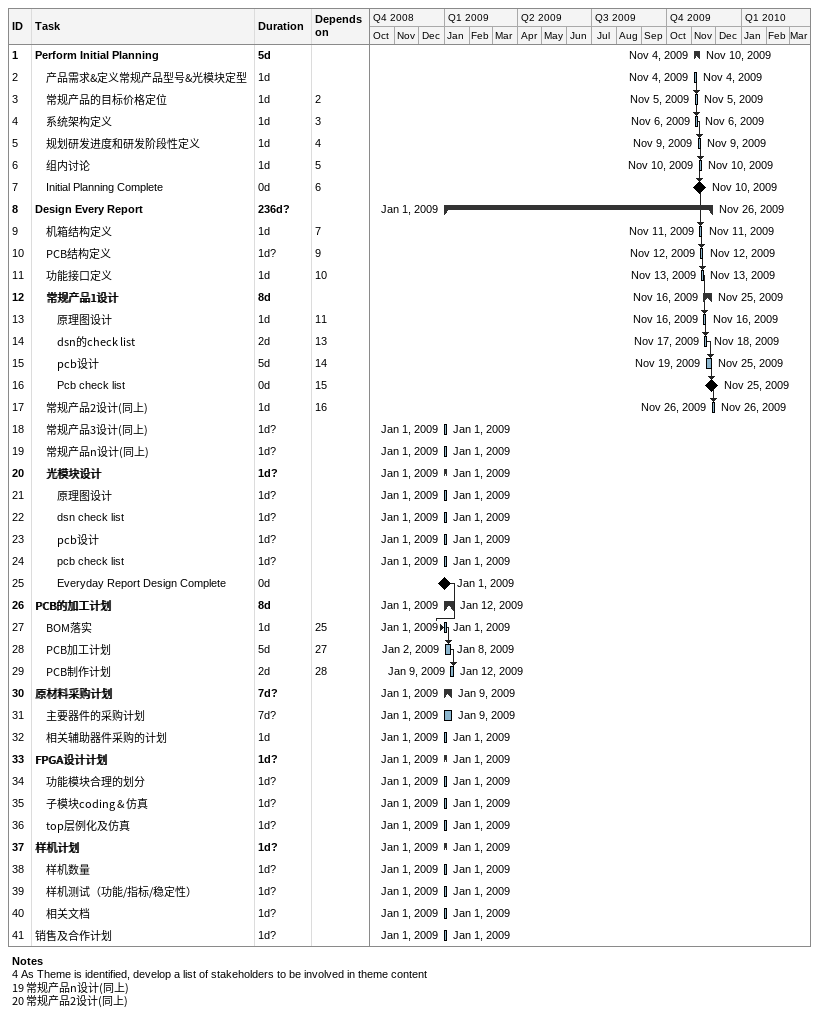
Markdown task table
| ID | Level | Task | Duration | Start | Finish | Predecessors |
|---|---|---|---|---|---|---|
| 1 | 1 | **Perform Initial Planning** | 5d | 2009-11-04 | 2009-11-10 |  |
| 2 | 2 | 产品需求&定义常规产品型号&光模块定型 | 1d | 2009-11-04 | 2009-11-04 |  |
| 3 | 2 | 常规产品的目标价格定位 | 1d | 2009-11-05 | 2009-11-05 | 2 |
| 4 | 2 | 系统架构定义 | 1d | 2009-11-06 | 2009-11-06 | 3 |
| 5 | 2 | 规划研发进度和研发阶段性定义 | 1d | 2009-11-09 | 2009-11-09 | 4 |
| 6 | 2 | 组内讨论 | 1d | 2009-11-10 | 2009-11-10 | 5 |
| 7 | 2 | Initial Planning Complete | 0d | 2009-11-10 | 2009-11-10 | 6 |
| 8 | 1 | **Design Every Report** | 236d? | 2009-01-01 | 2009-11-26 |  |
| 9 | 2 | 机箱结构定义 | 1d | 2009-11-11 | 2009-11-11 | 7 |
| 10 | 2 | PCB结构定义 | 1d? | 2009-11-12 | 2009-11-12 | 9 |
| 11 | 2 | 功能接口定义 | 1d | 2009-11-13 | 2009-11-13 | 10 |
| 12 | 2 | **常规产品1设计** | 8d | 2009-11-16 | 2009-11-25 |  |
| 13 | 3 | 原理图设计 | 1d | 2009-11-16 | 2009-11-16 | 11 |
| 14 | 3 | dsn的check list | 2d | 2009-11-17 | 2009-11-18 | 13 |
| 15 | 3 | pcb设计 | 5d | 2009-11-19 | 2009-11-25 | 14 |
| 16 | 3 | Pcb check list | 0d | 2009-11-25 | 2009-11-25 | 15 |
| 17 | 2 | 常规产品2设计(同上) | 1d | 2009-11-26 | 2009-11-26 | 16 |
| 18 | 2 | 常规产品3设计(同上) | 1d? | 2009-01-01 | 2009-01-01 |  |
| 19 | 2 | 常规产品n设计(同上) | 1d? | 2009-01-01 | 2009-01-01 |  |
| 20 | 2 | **光模块设计** | 1d? | 2009-01-01 | 2009-01-01 |  |
| 21 | 3 | 原理图设计 | 1d? | 2009-01-01 | 2009-01-01 |  |
| 22 | 3 | dsn check list | 1d? | 2009-01-01 | 2009-01-01 |  |
| 23 | 3 | pcb设计 | 1d? | 2009-01-01 | 2009-01-01 |  |
| 24 | 3 | pcb check list | 1d? | 2009-01-01 | 2009-01-01 |  |
| 25 | 3 | Everyday Report Design Complete | 0d | 2009-01-01 | 2009-01-01 |  |
| 26 | 1 | **PCB的加工计划** | 8d | 2009-01-01 | 2009-01-12 |  |
| 27 | 2 | BOM落实 | 1d | 2009-01-01 | 2009-01-01 | 25 |
| 28 | 2 | PCB加工计划 | 5d | 2009-01-02 | 2009-01-08 | 27 |
| 29 | 2 | PCB制作计划 | 2d | 2009-01-09 | 2009-01-12 | 28 |
| 30 | 1 | **原材料采购计划** | 7d? | 2009-01-01 | 2009-01-09 |  |
| 31 | 2 | 主要器件的采购计划 | 7d? | 2009-01-01 | 2009-01-09 |  |
| 32 | 2 | 相关辅助器件采购的计划 | 1d | 2009-01-01 | 2009-01-01 |  |
| 33 | 1 | **FPGA设计计划** | 1d? | 2009-01-01 | 2009-01-01 |  |
| 34 | 2 | 功能模块合理的划分 | 1d? | 2009-01-01 | 2009-01-01 |  |
| 35 | 2 | 子模块coding & 仿真 | 1d? | 2009-01-01 | 2009-01-01 |  |
| 36 | 2 | top层例化及仿真 | 1d? | 2009-01-01 | 2009-01-01 |  |
| 37 | 1 | **样机计划** | 1d? | 2009-01-01 | 2009-01-01 |  |
| 38 | 2 | 样机数量 | 1d? | 2009-01-01 | 2009-01-01 |  |
| 39 | 2 | 样机测试（功能/指标/稳定性） | 1d? | 2009-01-01 | 2009-01-01 |  |
| 40 | 2 | 相关文档 | 1d? | 2009-01-01 | 2009-01-01 |  |
| 41 | 1 | 销售及合作计划 | 1d? | 2009-01-01 | 2009-01-01 |  |

Notes
- 4: As Theme is identified, develop a list of stakeholders to be involved in theme content
- 19: 常规产品n设计(同上)
- 20: 常规产品2设计(同上)
